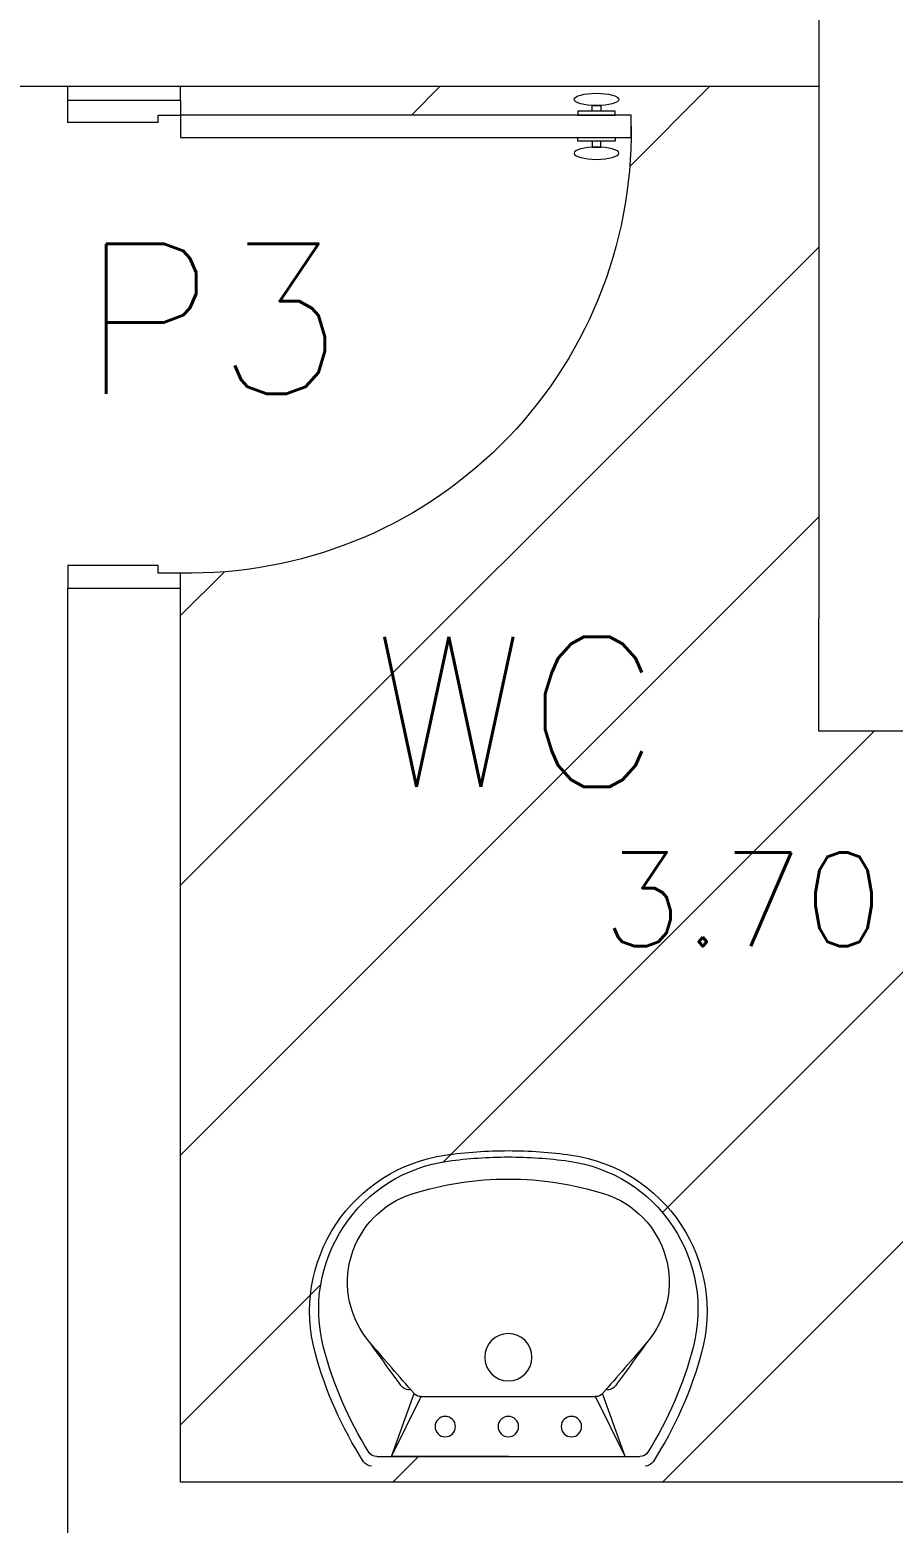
# Model space of a CAD drawing. Header units: metres. Extents: x 1628 to 1845, y 824 to 931.
# Drawn here: x 1651.221 to 1652.37, y 876.474 to 878.462 of the extents above; entities that cross this region are included whole.
import ezdxf

# ---------------------------------------------------------------- set-up
doc = ezdxf.new("R2010")
doc.units = ezdxf.units.M
doc.header["$LTSCALE"] = 0.15
doc.layers.get('0').update_dxf_attribs({"lineweight": 0, "plot": 0})
doc.layers.get('Defpoints').update_dxf_attribs({"lineweight": 0})
for name, color, linetype, lineweight in [('Alvenaria', 170, 'Continuous', 0), ('Caixilho', 120, 'Continuous', 0), ('Cotas', 1, 'Continuous', 0), ('Humanização', 108, 'Continuous', 0), ('Texto', 7, 'Continuous', 0)]:
    doc.layers.add(name, color=color, linetype=linetype, lineweight=lineweight)
doc.styles.add('lunardi 02', font='romans.shx', dxfattribs={"height": 0.2})
doc.styles.add('lunardi 04', font='romans.shx', dxfattribs={"height": 0.4})
doc.styles.get("Standard").update_dxf_attribs({"font": 'arial.ttf'})
doc.dimstyles.new('Lunardi', dxfattribs={"dimtxt": 0.1, "dimasz": 0.05, "dimexe": 0, "dimexo": 0.05, "dimgap": 0.05, "dimtad": 0, "dimzin": 9, "dimtxsty": 'Standard', "dimblk": 'OBLIQUE', "dimcen": 0, "dimse1": 1, "dimse2": 1, "dimclrd": 1, "dimclre": 1, "dimclrt": 1, "dimadec": 0, "dimazin": 0, "dimtfac": 1, "dimtmove": 1, "dimatfit": 2, "dimldrblk": 'OBLIQUE', "dimfxl": 1, "dimarcsym": 0})

# ---------------------------------------------------------------- blocks, each defined once
blk = doc.blocks.new('_Oblique')
at = {"color": 0, "linetype": 'ByBlock', "lineweight": -2}
blk.add_line((-0.5, -0.5), (0.5, 0.5), dxfattribs=at)
blk = doc.blocks.new('*D123')
at = {"layer": 'Cotas', "color": 1, "lineweight": -2, "ltscale": 10}
for p, q in [((1651.421220845935, 875.1446543722092), (1652.338103519878, 875.1446543722092)), ((1653.421220845935, 875.1446543722092), (1652.504338171993, 875.1446543722092))]:
    blk.add_line(p, q, dxfattribs=at)
at = {"layer": 'Defpoints', "color": 0, "ltscale": 10}
for p in [(1653.421220845935, 876.5283286922833), (1651.421220845935, 875.3866836356784), (1651.421220845935, 875.1446543722092)]:
    blk.add_point(p, dxfattribs=at)
at = {"layer": 'Cotas', "color": 1, "lineweight": -2, "ltscale": 10, "xscale": 0.05, "yscale": 0.05, "zscale": 0.05, "rotation": 180}
blk.add_blockref('_Oblique', (1651.421220845935, 875.1446543722092), dxfattribs=at)
at = {"layer": 'Cotas', "color": 1, "lineweight": -2, "ltscale": 10, "xscale": 0.05, "yscale": 0.05, "zscale": 0.05}
blk.add_blockref('_Oblique', (1653.421220845935, 875.1446543722092), dxfattribs=at)
at = {"layer": 'Cotas', "color": 1, "ltscale": 10, "insert": (1652.421220845935, 875.1446543722092), "char_height": 0.1, "attachment_point": 5}
blk.add_mtext('2', dxfattribs=at)
blk = doc.blocks.new('porta060a')
at = {"layer": 'Caixilho'}
for p, q in [((0.1499999999999773, 0.6299999999999386), (0.1200000000000045, 0.6299999999998818)), ((0.1200000000000045, 0.6299999999998818), (0.1200000000000045, 0.6299999999998818)), ((0.1200000000000045, 0.6299999999998818), (0.1200000000000045, 0.6199999999999477))]:
    blk.add_line(p, q, dxfattribs=at)
for points in [[(0.1200000000000045, 0.6199999999999477), (0, 0.6199999999999477), (0, 0.6499999999999204), (0.1499999999999773, 0.6499999999999204), (0.1499999999999773, 0.6299999999999386)], [(0.1200000000000045, 0.02999999999997272), (0, 0.02999999999997272), (0, 0), (0.1499999999999773, 0), (0.1499999999999773, 0.01999999999998181)], [(0.1200000000000045, 0.02999999999997272), (0.1200000000000045, 0.01999999999998181), (0.1499999999999773, 0.01999999999998181)]]:
    blk.add_lwpolyline(points, dxfattribs=at)
for points in [[(0.7097972860859727, 0.05495977633052007), (0.6981148393321064, 0.05495977633052007), (0.6981148393321064, 0.06260632991973125), (0.7097972860859727, 0.06260632991973125)], [(0.1499999999999773, 0.01999999999998181), (0.1499999999999773, 0.04999999999995453), (0.75, 0.04999999999995453), (0.75, 0.01999999999998181)], [(0.6789560627090623, 0.04995977633052462), (0.7289560627090168, 0.04995977633052462), (0.7289560627090168, 0.05495977633052007), (0.6789560627090623, 0.05495977633052007)], [(0.6789560627090623, 0.02004022365377978), (0.7289560627090168, 0.02004022365377978), (0.7289560627090168, 0.01504022365378432), (0.6789560627090623, 0.01504022365378432)], [(0.7097972860859727, 0.01504022365378432), (0.6981148393321064, 0.01504022365378432), (0.6981148393321064, 0.007393670064573143), (0.7097972860859727, 0.007393670064573143)]]:
    blk.add_lwpolyline(points, close=True, dxfattribs=at)
blk.add_arc((0.1624166666667861, 0.04249999999996135), 0.587631196934853, 359.2687079650032, 91.21075182717462, dxfattribs=at)
blk.add_ellipse((0.7039560627090395, 0.07080502565486313), major_axis=(-0.0297202687970417, 0), ratio=0.2758620990654685, dxfattribs=at)
at = {"layer": 'Caixilho', "extrusion": (0, 0, -1)}
blk.add_ellipse((0.7039560627090395, -0.0008050256705587344), major_axis=(-0.0297202687970417, 0), ratio=0.2758620990654685, dxfattribs=at)
blk = doc.blocks.new('pia banh')
at = {"layer": 'Humanização'}
for p, q in [((1693.240162972266, 877.1186142131778), (1693.570821765266, 877.1186142131778)), ((1693.260017917266, 877.1186142131778), (1693.289851850266, 877.0345337651777)), ((1693.260017917266, 877.1186142131778), (1693.299313877266, 877.0388132251778)), ((1693.415419841266, 877.1186142131778), (1693.260017917266, 877.1186142131778)), ((1693.415419841266, 877.1186142131778), (1693.590676709266, 877.1186142131778)), ((1693.570821765266, 877.1186142131778), (1693.531525804266, 877.0388132251778)), ((1693.570821765266, 877.1186142131778), (1693.540987831266, 877.0345337651777)), ((1693.299313756266, 877.0388132251778), (1693.531525804266, 877.0388132251778))]:
    blk.add_line(p, q, dxfattribs=at)
for centre, radius in [((1693.331418801266, 877.0787137191778), 0.013650169), ((1693.415419841266, 877.0787137191778), 0.013650169), ((1693.499420881266, 877.0787137191778), 0.013650169), ((1693.415419841266, 876.9863125751776), 0.03150039)]:
    blk.add_circle(centre, radius, dxfattribs=at)
for centre, radius, start, end in [((1693.657790233266, 876.8451543061778), 0.517602931, 147.2140690000013, 164.8885279999922), ((1693.233234604266, 877.1186142131778), 0.012600156, 90, 147.2140690000013), ((1693.240162972266, 877.1060140571776), 0.012600156, 90, 148.010137000006), ((1693.590676709266, 877.1060140571776), 0.012600156, 31.989862999994, 90), ((1693.597605077266, 877.1186142131778), 0.012600156, 32.78593099999873, 90), ((1693.173049449266, 876.8451543061778), 0.517602931, 15.11147200000782, 32.78593099999873), ((1693.657790233266, 876.8451543061778), 0.505002775, 148.010137000006, 165.2817190000091), ((1693.173049449266, 876.8451543061778), 0.505002775, 14.71828099999092, 31.989862999994), ((1693.299313877266, 877.0262130691776), 0.012600156, 90, 138.6723230000054), ((1693.531525804266, 877.0262130691776), 0.012600156, 41.32767699999462, 90), ((1698.335360753266, 872.5976257401776), 6.718877356, 138.6723230000054, 139.4402859999986), ((1698.696709836266, 873.0591392391775), 6.718877356, 143.834747999994, 144.4402860000162), ((1693.283481410266, 877.0159842301778), 0.013680545, 81.72893599999371, 143.834747999994), ((1688.495478928266, 872.5976257401776), 6.718877356, 40.55971400000145, 41.32767699999462), ((1693.547358271266, 877.0159842301778), 0.013680545, 36.16525200000599, 98.27106400000629), ((1688.134129845266, 873.0591392391777), 6.718877356, 35.55971399998377, 36.16525200000599), ((1693.361033659266, 876.9252891191777), 0.210217095, 164.8885279999922, 261.8746180000084), ((1693.469806022266, 876.9252891191777), 0.210217095, 278.1253819999915, 15.11147200000782), ((1693.362314389266, 876.9227717141775), 0.19950247, 165.2817190000091, 262.1149410000075), ((1693.324492887266, 876.8863510101778), 0.123275699, 139.4402859999986, 252.4129999999913), ((1693.468525292266, 876.9227717141775), 0.19950247, 277.8850589999924, 14.71828099999092), ((1693.506346794266, 876.8863510101778), 0.123275699, 287.5870000000087, 40.55971400000145), ((1693.415419841266, 877.1732148891779), 0.424205252, 252.4129999999913, 270), ((1693.415419841266, 877.1732148891779), 0.424205252, 270, 287.5870000000087), ((1693.415419841266, 877.3062165361775), 0.595007367, 261.8746180000084, 270), ((1693.415419841266, 877.3062165361775), 0.586607263, 262.1149410000075, 270), ((1693.415419841266, 877.3062165361775), 0.586607263, 270, 277.8850589999924), ((1693.415419841266, 877.3062165361775), 0.595007367, 270, 278.1253819999915)]:
    blk.add_arc(centre, radius, start, end, dxfattribs=at)

msp = doc.modelspace()

# ---------------------------------------------------------------- hatches: boundary and pattern name
at = {"layer": 'Cotas', "ltscale": 10}
h = msp.add_hatch(dxfattribs=at)
h.set_pattern_fill('ANSI31', scale=0.08)
h.set_pattern_definition([(45, (0, 0), (-0.179605122421383, 0.1796051224213831), [])])
edge = h.paths.add_edge_path()
edge.add_line((1648.198947447637, 881.3829284188338), (1649.221163697311, 881.3829284188338))
edge.add_line((1649.221163697311, 881.3829284188338), (1649.221163697311, 882.2874713531018))
edge.add_line((1649.221163697311, 882.2874713531018), (1649.171163697311, 882.2874713531018))
edge.add_line((1649.171163697311, 882.2874713531018), (1649.151163697311, 882.2874713531016))
edge.add_line((1649.151163697311, 882.2874713531016), (1649.151163697311, 881.6251837262583))
edge.add_line((1649.151163697311, 881.6251837262583), (1649.156101213215, 881.6251837262583))
edge.add_line((1649.156101213215, 881.6251837262583), (1649.156101213215, 881.6060249496353))
edge.add_line((1649.156101213215, 881.6060249496353), (1649.164179532668, 881.6060249496353))
edge.add_ellipse((1649.171946462539, 881.6001837262584), major_axis=(-4.79246396550915e-14, 0.02972026879706392), ratio=0.2758620990611009, start_angle=-3.349214239278808e-10, end_angle=89.99999999953621, ccw=False)
edge.add_ellipse((1649.171946462539, 881.6001837262584), major_axis=(-4.79246396550915e-14, 0.02972026879706392), ratio=0.2758620990611009, start_angle=89.99999999953621, end_angle=359.9999999996651, ccw=False)
edge.add_line((1649.162358208029, 881.5943425028814), (1649.156101213215, 881.5943425028814))
edge.add_line((1649.156101213215, 881.5943425028814), (1649.156101213215, 881.5751837262584))
edge.add_line((1649.156101213215, 881.5751837262584), (1649.151163697311, 881.5421878329375))
edge.add_line((1649.151163697311, 881.5421878329375), (1649.136163697311, 881.5421878329375))
edge.add_arc((1649.128663697311, 882.3308457688927), 0.7886935969976354, 183.1525872733953, 270.54485648763557, ccw=False)
edge.add_line((1648.341163697311, 882.2874713531016), (1648.321163697311, 882.2874713531016))
edge.add_line((1648.321163697311, 882.2874713531016), (1644.606084767328, 882.2874713531023))
edge.add_line((1644.606084767328, 882.2874713531023), (1644.606084767328, 880.5856503314213))
edge.add_line((1644.606084767328, 880.5856503314213), (1644.406084767328, 880.5856503314213))
edge.add_line((1644.406084767328, 880.5856503314213), (1644.406084767328, 879.587471353104))
edge.add_line((1644.406084767328, 879.587471353104), (1648.198947447637, 879.5874713531031))
edge.add_line((1648.198947447637, 879.5874713531031), (1648.198947447637, 881.3829284188338))
h.paths.add_polyline_path([(1644.632964415795, 881.7743864716443), (1644.632964415795, 882.2567885095385), (1646.334785437476, 882.2567885095385), (1646.334785437476, 881.7743864716443)], flags=16)
h.paths.add_polyline_path([(1645.389221569955, 881.8905933913411), (1645.389221569955, 882.1005430421147, -0.4142135623734142), (1645.431211500109, 882.1425329722695), (1645.509518413569, 882.1425329722694), (1645.509518413569, 882.1672907406859, -0.1690998156995892), (1645.502161761439, 882.1884211318971, -0.1690998156995892), (1645.509518413569, 882.2095515231084), (1645.509518413569, 882.2334432964154), (1645.562854237422, 882.2334432964154), (1645.562854237422, 882.209551523109, -0.1690998157051221), (1645.570210889553, 882.1884211318971, -0.1690998157051221), (1645.562854237422, 882.1672907406853), (1645.562854237422, 882.1425329722694), (1645.641161150883, 882.1425329722695, -0.4142135623730951), (1645.683151081037, 882.1005430421149), (1645.683151081037, 881.8905933913411, -0.4142135623730951), (1645.641161150883, 881.8486034611865), (1645.431211500109, 881.8486034611865, -0.4142135623729366)], flags=0)
h.paths.add_polyline_path([(1645.946075200765, 880.1877062035381, -1), (1645.821075200765, 880.1877062035381, -1)], flags=16)
h.paths.add_polyline_path([(1645.883575200765, 880.1877062035381), (1645.914825200765, 880.1877062035381, -0.4142135623730951), (1645.883575200765, 880.1564562035381), (1645.883575200765, 880.1877062035381), (1645.852325200765, 880.1877062035381, -0.4142135623730951), (1645.883575200765, 880.2189562035381)], flags=0)
h.paths.add_polyline_path([(1645.5134607912, 881.995568216728, -1), (1645.558911859792, 881.995568216728, -1)], flags=0)
h.paths.add_polyline_path([(1645.521858777231, 881.995568216728, -1), (1645.550513873761, 881.995568216728, -1)], flags=0)
h.paths.add_polyline_path([(1645.509344530089, 882.1884211318971, -1), (1645.563028120903, 882.1884211318971, -1)], flags=0)
h.paths.add_polyline_path([(1646.447354514585, 881.6157273502923), (1646.447354514585, 882.2476888510847), (1647.047354514586, 882.2476888510847), (1647.047354514586, 881.6157273502923)], flags=16)
h.paths.add_polyline_path([(1646.965451194654, 881.6628556744669), (1646.965451194654, 881.6325692227298), (1646.923011952772, 881.6325692227298), (1646.923011952772, 881.6628556744669), (1646.865451194654, 881.6628556744669), (1646.865451194654, 881.6325692227298), (1646.823011952772, 881.6325692227298), (1646.823011952772, 881.6628556744669), (1646.765451194654, 881.6628556744669), (1646.765451194654, 881.6325692227298), (1646.723011952772, 881.6325692227298), (1646.723011952772, 881.6628556744669), (1646.665451194654, 881.6628556744669), (1646.665451194654, 881.6325692227298), (1646.623011952772, 881.6325692227298), (1646.623011952772, 881.6628556744669), (1646.565451194654, 881.6628556744669), (1646.565451194654, 881.6325692227298), (1646.523011952773, 881.6325692227298), (1646.523011952773, 881.6628556744669)], flags=0)
h.paths.add_polyline_path([(1646.490417462254, 881.7080255373486), (1646.490417462254, 882.2068433974601), (1647.008782488093, 882.2068433974601), (1647.008782488093, 881.7080255373486)], flags=0)
h.paths.add_polyline_path([(1646.584560729221, 881.8225083249152, -1), (1646.647271997271, 881.8225083249152, -1)], flags=0)
h.paths.add_polyline_path([(1646.581832492243, 882.0760059259557, -1), (1646.644543760293, 882.0760059259557, -1)], flags=0)
h.paths.add_polyline_path([(1646.849199716097, 881.8225083249152, -1), (1646.911910984147, 881.8225083249152, -1)], flags=0)
h.paths.add_polyline_path([(1646.849199716097, 882.0787317066118, -1), (1646.911910984147, 882.0787317066118, -1)], flags=0)
h.paths.add_polyline_path([(1650.271220845935, 881.2329284188337), (1649.371163697311, 881.2329284188337), (1648.348947447637, 881.2329284188341), (1648.348947447637, 879.5874713531031), (1648.456595896184, 879.5874713531031), (1648.456595896184, 880.116427415812), (1648.451636119838, 880.116427415812), (1648.451636119838, 880.1355861924351), (1648.443989566249, 880.1355861924351), (1648.443989566249, 880.147268639189), (1648.451636119838, 880.166427415812), (1648.456595896184, 880.166427415812), (1648.456595896184, 880.187471353103), (1648.471595896176, 880.187471353103, -0.4241764030061497), (1649.066595896184, 879.5874713531031), (1650.271220845935, 879.5874713531026), (1650.271220845935, 879.8645326860064), (1650.215791557296, 879.8645326860064, 0.2304454142732543), (1650.202291557296, 879.855532686006, -0.2428711087702277), (1650.139225396722, 879.8064006488885, -0.01098342208360682), (1650.112291557296, 879.8015326860065, -0.01214559638339423), (1650.082291557296, 879.7975326860064, -0.02704099541903282), (1650.012291557296, 879.7950326860065, -0.0248602479579806), (1649.952291557306, 879.7995326860051, -0.02425756240137817), (1649.922291557298, 879.805032686006, -0.05436447662682518), (1649.882291557387, 879.8205326859596, -0.1248812523676094), (1649.815791557296, 879.8795326860064, -0.14850892381361), (1649.785791557296, 879.9795326860065, -0.1485089238135131), (1649.815791557296, 880.0795326860065, -0.1248812523527457), (1649.882291557377, 880.1385326860483, -0.05436447664069619), (1649.922291557298, 880.1540326860069, -0.02425756239867948), (1649.952291557303, 880.1595326860073, -0.02486024795974166), (1650.012291557297, 880.1640326860065, -0.02704099541625039), (1650.08229155729, 880.1615326860071, -0.01214559638586581), (1650.112291557296, 880.1575326860064, -0.01098342208345497), (1650.139225396722, 880.1526647231245, -0.2428711087753344), (1650.202291557296, 880.1035326860058, 0.3027756377348634), (1650.220781953876, 880.0945326860065), (1650.271220845935, 880.0945326860065)])
h.paths.add_polyline_path([(1648.749270284215, 880.8210390880299, -0.03441864091562738), (1648.66879583797, 880.8265853007234, -0.4495920674442093), (1648.503208688824, 881.0748884329232, -0.07550448826790206), (1648.563326695772, 881.2141190468411, -0.258664773026557), (1648.574013415215, 881.22004402803), (1648.904672208215, 881.2200440280302), (1648.924527152215, 881.22004402803, -0.2586647871743815), (1648.935213872695, 881.2141190475041, -0.07550448829215763), (1648.995331878655, 881.0748884331075, -0.4495920693214174), (1648.829744729012, 880.8265853002451, -0.03441864028324764)], flags=16)
h.paths.add_polyline_path([(1648.749270284215, 880.8504394520303, -0.07688287860149558), (1648.621104573137, 880.8702641328746, -0.5371918415692705), (1648.564687244817, 881.0679396400895, -0.002642164474516377), (1648.606287298199, 881.1254871557057, -0.277821795637245), (1648.619299887073, 881.1309522928575, -0.000248196100544756), (1648.623702292862, 881.1359635810264), (1648.593868360215, 881.2200440280302), (1648.633164320215, 881.1402430400302), (1648.865376247215, 881.1402430400302), (1648.904672208215, 881.2200440280302), (1648.874838274569, 881.1359635810265, -0.0002481961005565927), (1648.879240680358, 881.1309522928574, -0.2778217950931889), (1648.892253269195, 881.1254871556788, -0.002642164474492166), (1648.933853322614, 881.0679396400899, -0.5371659605283035), (1648.877445435605, 880.8702671250393, -0.07688874940312905)], flags=0)
h.paths.add_polyline_path([(1648.717769894215, 881.08774239003, -1), (1648.780770674215, 881.08774239003, -1)], flags=0)
h.paths.add_polyline_path([(1648.735620115215, 881.1801435340302, -1), (1648.762920453215, 881.1801435340302, -1)], flags=0)
h.paths.add_polyline_path([(1648.819621155215, 881.1801435340302, -1), (1648.846921493215, 881.1801435340302, -1)], flags=0)
h.paths.add_polyline_path([(1648.651619075215, 881.1801435340302, -1), (1648.678919413215, 881.1801435340302, -1)], flags=0)
h.paths.add_polyline_path([(1649.372300523966, 879.9823805209418, -1), (1649.247300523966, 879.9823805209418, -1)], flags=16)
h.paths.add_polyline_path([(1649.309800523966, 879.9823805209418), (1649.341050523966, 879.9823805209418, -0.4142135623730961), (1649.309800523966, 879.9511305209418), (1649.309800523966, 879.9823805209418), (1649.278550523966, 879.9823805209418, -0.4142135623730951), (1649.309800523966, 880.0136305209418)], flags=0)
h.paths.add_polyline_path([(1650.271220845935, 882.2874713531029), (1649.371163697311, 882.2874713531018), (1649.371163697311, 881.2329284188337), (1650.271220845935, 881.2329284188337)])
h.paths.add_polyline_path([(1649.706745568554, 881.883723631897), (1649.777651646473, 881.883723631897), (1649.777651646473, 881.903723631897), (1649.706745568554, 881.903723631897, -14.25138420653662)], flags=16)
edge = h.paths.add_edge_path()
edge.add_line((1652.271220845935, 880.2374713531029), (1651.108854114322, 880.2374713531029))
edge.add_arc((1650.521354114323, 880.2250546864359), 0.5876311969347761, -90.73129203585688, 1.2107518271964182, ccw=False)
edge.add_line((1650.513854114314, 879.6374713531028), (1650.498854114323, 879.6374713531028))
edge.add_line((1650.498854114323, 879.6374713531028), (1650.498854114323, 879.6585152903938))
edge.add_line((1650.498854114323, 879.6585152903938), (1650.493894337976, 879.6585152903938))
edge.add_line((1650.493894337976, 879.6585152903938), (1650.493894337976, 879.6776740670168))
edge.add_line((1650.493894337976, 879.6776740670168), (1650.485816018523, 879.6776740670168))
edge.add_ellipse((1650.478049088652, 879.6835152903938), major_axis=(8.690064179255702e-14, 0.02972026879706391), ratio=0.2758620990687514, start_angle=6.073150871088728e-10, end_angle=270.0000000007037, ccw=False)
edge.add_ellipse((1650.478049088652, 879.6835152903938), major_axis=(8.690064179255702e-14, 0.02972026879706391), ratio=0.2758620990687514, start_angle=270.00000000070366, end_angle=360.0000000006073, ccw=False)
edge.add_line((1650.487637343162, 879.6893565137707), (1650.493894337976, 879.6893565137707))
edge.add_line((1650.493894337976, 879.6893565137707), (1650.493894337976, 879.7085152903937))
edge.add_line((1650.493894337976, 879.7085152903937), (1650.498854114323, 880.2374713531028))
edge.add_line((1650.498854114323, 880.2374713531028), (1650.478854114323, 880.2374713531028))
edge.add_line((1650.478854114323, 880.2374713531028), (1650.421220845935, 880.2374713531029))
edge.add_line((1650.421220845935, 880.2374713531029), (1650.421220845936, 879.437471353103))
edge.add_line((1650.421220845936, 879.437471353103), (1649.721220845935, 879.437471353103))
edge.add_line((1649.721220845935, 879.437471353103), (1649.721220845935, 878.5374713531029))
edge.add_line((1649.721220845935, 878.5374713531029), (1651.148426433411, 878.537471353103))
edge.add_line((1651.148426433411, 878.537471353103), (1651.148426433411, 878.5790911419223))
edge.add_arc((1651.148426433411, 878.6415911419223), 0.0625, 180, 270, ccw=False)
edge.add_arc((1651.148426433411, 878.6415911419223), 0.0625, 0, 180, ccw=False)
edge.add_arc((1651.148426433411, 878.6415911419223), 0.0625, 270, 360, ccw=False)
edge.add_line((1651.148426433411, 878.5790911419223), (1651.148426433411, 878.537471353103))
edge.add_line((1651.148426433411, 878.537471353103), (1652.271220845935, 878.537471353103))
edge.add_line((1652.271220845935, 878.537471353103), (1652.271220845935, 880.2374713531029))
h.paths.add_polyline_path([(1652.271220845934, 882.437471353103), (1650.421220845935, 882.4374713531016), (1650.421220845935, 880.3874713531028), (1650.508854114323, 880.3874713531028), (1651.128854114322, 880.3874713531028), (1652.271220845935, 880.3874713531028)])
h.paths.add_polyline_path([(1651.555782339946, 881.1053946524372, -0.4142135623731962), (1651.566866027463, 881.1164783399545), (1652.195782339946, 881.1164783399544), (1652.195782339946, 881.0972031364578), (1652.216651326332, 881.0972031364578), (1652.216651326332, 881.0719768710834), (1652.195782339946, 881.0719768710834), (1652.195782339946, 881.0508904701387, 0.2249049724121879), (1652.199845952185, 881.0423133685259), (1652.235782339946, 881.0063769807656), (1652.235782339946, 880.5465796991431), (1652.19828892585, 880.5090862850475, 0.173175762792684), (1652.195782339946, 880.50206620977), (1652.195782339946, 880.4809798088253), (1652.216651326332, 880.4809798088253), (1652.216651326332, 880.4557535434511), (1652.195782339946, 880.4557535434511), (1652.195782339946, 880.4364783399543), (1651.566866027463, 880.4364783399544, -0.4142135623729922), (1651.555782339946, 880.4475620274716)], flags=16)
h.paths.add_polyline_path([(1650.838693884119, 881.2227114896062, -1), (1650.963693884119, 881.2227114896062, -1)], flags=16)
h.paths.add_polyline_path([(1650.901193884119, 881.2227114896062), (1650.869943884119, 881.2227114896062, -0.4142135623730951), (1650.901193884119, 881.2539614896062), (1650.901193884119, 881.2227114896062), (1650.932443884119, 881.2227114896062, -0.4142135623730951), (1650.901193884119, 881.1914614896062)], flags=0)
h.paths.add_polyline_path([(1651.655782339946, 881.0053946524372, -0.414213562373094), (1651.666866027463, 881.0164783399543), (1652.085782339946, 881.0164783399545), (1652.085782339946, 880.5364783399544), (1651.666866027463, 880.5364783399543, -0.4142135623730949), (1651.655782339946, 880.5475620274715)], flags=0)
h.paths.add_polyline_path([(1651.59171719175, 881.2309258568919, -0.04783706804711751), (1651.591717191751, 881.7309258568923, -0.4006490498759683), (1651.674446503587, 881.7809258568919), (1652.224446503587, 881.7809258568919), (1652.224446503587, 881.1809258568918), (1651.674446503586, 881.180925856892, -0.4006490498712943)], flags=16)
h.paths.add_polyline_path([(1651.864446503587, 881.240925856892), (1651.864446503587, 881.720925856892), (1652.074446503587, 881.7209258568921, -0.4142135623730951), (1652.144446503587, 881.6509258568922), (1652.144446503587, 881.3109258568918, -0.4142135623730951), (1652.074446503587, 881.2409258568919)], flags=0)
h.paths.add_polyline_path([(1652.16792018779, 880.5556808470009, -1), (1652.110786777032, 880.5556808470009, -1)], flags=0)
edge = h.paths.add_edge_path()
edge.add_line((1653.421220845935, 877.5283286922833), (1652.421220845936, 877.5283286922833))
edge.add_line((1652.421220845936, 877.5283286922833), (1652.271220845935, 877.5283286922831))
edge.add_line((1652.271220845935, 877.5283286922831), (1652.271220845935, 877.6783286922831))
edge.add_line((1652.271220845935, 877.6783286922831), (1652.271220845935, 878.3874713531029))
edge.add_line((1652.271220845935, 878.3874713531029), (1651.421220845935, 878.3874713531029))
edge.add_line((1651.421220845935, 878.3874713531029), (1651.421220845935, 878.3690300178232))
edge.add_line((1651.421220845935, 878.3690300178232), (1651.421220845935, 878.3490300178232))
edge.add_line((1651.421220845935, 878.3490300178232), (1651.950176908644, 878.3490300178232))
edge.add_line((1651.950176908644, 878.3490300178232), (1651.950176908644, 878.3539897941694))
edge.add_line((1651.950176908644, 878.3539897941694), (1651.969335685267, 878.3539897941694))
edge.add_line((1651.969335685267, 878.3539897941694), (1651.969335685267, 878.3620681136227))
edge.add_ellipse((1651.975176908644, 878.3698350434937), major_axis=(-0.02972026879706391, 3.307879901149037e-13), ratio=0.2758620990649262, start_angle=2.3117081582313403e-09, end_angle=90.00000000236759, ccw=False)
edge.add_ellipse((1651.975176908644, 878.3698350434937), major_axis=(-0.02972026879706391, 3.307879901149037e-13), ratio=0.2758620990649262, start_angle=90.00000000236759, end_angle=360.00000000231165, ccw=False)
edge.add_line((1651.981018132021, 878.3602467889832), (1651.981018132021, 878.3539897941694))
edge.add_line((1651.981018132021, 878.3539897941694), (1652.000176908644, 878.3539897941694))
edge.add_line((1652.000176908644, 878.3539897941694), (1652.021220845935, 878.3490300178232))
edge.add_line((1652.021220845935, 878.3490300178232), (1652.021220845935, 878.3340300178231))
edge.add_arc((1651.433637512602, 878.3265300178232), 0.5876311969348327, -91.21075182718499, 0.7312920349921797, ccw=False)
edge.add_line((1651.421220845935, 877.7390300178232), (1651.421220845935, 877.7190300178233))
edge.add_line((1651.421220845935, 877.7190300178233), (1651.421220845935, 876.5283286922835))
edge.add_line((1651.421220845935, 876.5283286922835), (1653.421220845935, 876.5283286922833))
edge.add_line((1653.421220845935, 876.5283286922833), (1653.421220845935, 876.8100872037309))
edge.add_line((1653.421220845935, 876.8100872037309), (1653.367961565991, 876.8100872037309))
edge.add_arc((1653.37045676428, 876.7917194062962), 0.0185365044467574, 97.73606690060741, 149.6440681517027)
edge.add_arc((1653.275337485108, 876.8376092625542), 0.08714631923480773, 280.61821896368576, 335.2229179840356, ccw=False)
edge.add_arc((1653.167139343769, 877.3625038703991), 0.62306443370747, 278.9863577628839, 281.5034714677801, ccw=False)
edge.add_arc((1653.167139343768, 877.3625038703944), 0.6230644337030823, 276.2029289744012, 278.98635776309544, ccw=False)
edge.add_arc((1653.176365412145, 877.3885295114247), 0.6480516458222588, 268.9474936000223, 275.1433233777829, ccw=False)
edge.add_arc((1653.179686565989, 877.3458372037304), 0.6054414613522136, 262.86265876110525, 268.55903458266573, ccw=False)
edge.add_arc((1653.14611156599, 877.0568372037307), 0.3145199278262583, 256.8319753208991, 262.3903090509972, ccw=False)
edge.add_arc((1653.125529065991, 876.9417372037307), 0.1978540170332219, 242.5950668404812, 255.04223421223242, ccw=False)
edge.add_arc((1653.117481772013, 876.9266375206878), 0.1807450106723297, 214.1833487394644, 242.6566175081094, ccw=False)
edge.add_arc((1653.117588895183, 876.9244754024886), 0.1796283710710929, 179.8048543409602, 213.5936341269842, ccw=False)
edge.add_arc((1653.117588895183, 876.9256990049731), 0.1796283710710929, 146.4063658730158, 180.1951456590398, ccw=False)
edge.add_arc((1653.117481772013, 876.923536886774), 0.1807450106723275, 117.34338248394431, 145.8166512605356, ccw=False)
edge.add_arc((1653.125529065991, 876.9084372037311), 0.1978540170332286, 104.9577657877762, 117.4049331522597, ccw=False)
edge.add_arc((1653.14611156599, 876.793337203731), 0.3145199278262583, 97.60969094967072, 103.16802467910088, ccw=False)
edge.add_arc((1653.179686565991, 876.5043372037314), 0.605441461352299, 91.4409654174633, 97.13734123939378, ccw=False)
edge.add_arc((1653.176365412145, 876.4616448960371), 0.6480516458222549, 84.85667662280218, 91.05250639997769, ccw=False)
edge.add_arc((1653.167139343768, 876.4876705370672), 0.6230644337030738, 81.01364223694748, 83.7970710262511, ccw=False)
edge.add_arc((1653.167139343768, 876.4876705370627), 0.6230644337074674, 78.49652853185688, 81.01364223703177, ccw=False)
edge.add_arc((1653.275337485108, 877.0125651449074), 0.08714631923480465, 24.777082015562485, 79.3817810341884, ccw=False)
edge.add_arc((1653.37045676428, 877.0584550011655), 0.01853650444683508, 210.3559318504718, 277.7360669026966)
edge.add_line((1653.372951962571, 877.0400872037309), (1653.421220845935, 877.0400872037309))
edge.add_line((1653.421220845935, 877.0400872037309), (1653.421220845935, 877.5283286922833))
h.paths.add_polyline_path([(1651.77730325523, 876.9557805924472, -0.03441864092388382), (1651.857777701513, 876.9613268048685, -0.03441864027130494), (1651.938252146253, 876.955780592245, -0.4495920701044981), (1652.103839296798, 876.707477459569, -0.07550448826524238), (1652.043721288949, 876.5682468460458, -0.2586647727395036), (1652.033034569513, 876.5623218648684), (1651.857777701513, 876.5623218648682), (1651.702375777513, 876.5623218648682), (1651.682520832513, 876.5623218648684, -0.2586647775051515), (1651.671834112745, 876.5682468458551, -0.07550058030699501), (1651.611718100459, 876.7074698681203, -0.4496038926190679)], flags=16)
h.paths.add_polyline_path([(1651.857777701513, 876.9319264408681, -0.07688874940130555), (1651.985952852897, 876.9120987678401, -0.537165960447248), (1652.042360739912, 876.7144262528092, -0.002642164474533148), (1652.000760686529, 876.6568787371926, -0.2778217956276203), (1651.987748097656, 876.6514136000412, -0.0002481961005718709), (1651.983345691866, 876.6464023118718), (1652.013179625513, 876.5623218648682), (1651.973883664513, 876.6421228528682), (1651.741671737513, 876.6421228528682), (1651.702375777513, 876.5623218648682), (1651.732209710159, 876.646402311872, -0.0002481961005485626), (1651.72780730437, 876.651413600041, -0.2778217950934951), (1651.714794715533, 876.6568787372196, -0.002642164474514386), (1651.673194662114, 876.714426252809, -0.5371918401179576), (1651.729611989905, 876.9121017598561, -0.07688287893057741)], flags=0)
h.paths.add_polyline_path([(1651.889278091513, 876.6946235028684, -1), (1651.826277311513, 876.6946235028684, -1)], flags=0)
h.paths.add_polyline_path([(1651.787426830513, 876.6022223588682, -1), (1651.760126492513, 876.6022223588682, -1)], flags=0)
h.paths.add_polyline_path([(1651.871427870513, 876.6022223588682, -1), (1651.844127532513, 876.6022223588682, -1)], flags=0)
h.paths.add_polyline_path([(1651.955428910513, 876.6022223588682, -1), (1651.928128572513, 876.6022223588682, -1)], flags=0)
h.paths.add_polyline_path([(1652.412154969839, 876.887407394933, -1), (1652.537154969839, 876.887407394933, -1)], flags=16)
h.paths.add_polyline_path([(1652.443404969839, 876.887407394933, -0.4142135623730951), (1652.474654969839, 876.918657394933), (1652.474654969839, 876.887407394933), (1652.505904969839, 876.887407394933, -0.4142135623730951), (1652.474654969839, 876.856157394933), (1652.474654969839, 876.887407394933)], flags=0)
h.paths.add_polyline_path([(1648.545185176839, 881.442917698095), (1648.867081493347, 881.442917698095), (1648.867081493347, 881.6489886394319), (1648.545185176839, 881.6489886394319)], flags=24)
h.paths.add_polyline_path([(1645.951664389033, 880.2161637410552), (1646.355356408132, 880.2161637410552), (1646.355356408132, 880.4076286114508), (1645.951664389033, 880.4076286114508)], flags=24)
h.paths.add_polyline_path([(1645.479206931867, 881.9703441562522), (1645.883968835504, 881.970313984033), (1645.883991198443, 882.2703139831993), (1645.479229294806, 882.2703441554186)], flags=24)
h.paths.add_polyline_path([(1645.903993659098, 880.450757139089), (1646.823636516241, 880.450757139089), (1646.823636516241, 880.669507139089), (1645.903993659098, 880.669507139089)], flags=24)
h.paths.add_polyline_path([(1645.726930378827, 880.70657756473), (1646.922168470745, 880.7064884679415), (1646.922190833683, 881.0064884671079), (1645.726952741766, 881.0065775638964)], flags=24)
h.paths.add_polyline_path([(1649.145213751152, 880.8513029251661), (1649.467110067659, 880.8513029251661), (1649.467110067659, 881.057373866503), (1649.145213751152, 881.057373866503)], flags=24)
h.paths.add_polyline_path([(1650.113350287239, 880.244442723622), (1650.113350287239, 880.5663390401295), (1649.907279345902, 880.5663390401295), (1649.907279345902, 880.244442723622)], flags=24)
h.paths.add_polyline_path([(1649.377889712233, 880.0108380584588), (1649.781581731333, 880.0108380584588), (1649.781581731333, 880.2023029288545), (1649.377889712233, 880.2023029288545)], flags=24)
h.paths.add_polyline_path([(1649.11461758371, 880.2429834089975), (1649.933069964663, 880.2429834089975), (1649.933069964663, 880.4617334089975), (1649.11461758371, 880.4617334089975)], flags=24)
h.paths.add_polyline_path([(1649.292755232282, 880.5403817633871), (1649.773707611898, 880.5403459116914), (1649.773729974837, 880.8403459108578), (1649.292777595221, 880.8403817625535)], flags=24)
h.paths.add_polyline_path([(1649.657320977136, 881.5944427236213), (1649.657320977136, 881.9163390401288), (1649.451250035799, 881.9163390401288), (1649.451250035799, 881.5944427236213)], flags=24)
h.paths.add_polyline_path([(1649.65519892792, 881.9939814051074), (1649.993294165076, 881.9939562024302), (1649.993316528015, 882.2939562015966), (1649.65522129086, 882.2939814042738)], flags=9)
h.paths.add_polyline_path([(1651.216515621679, 878.6700486794393), (1651.620207640778, 878.6700486794393), (1651.620207640778, 878.861513549835), (1651.216515621679, 878.861513549835)], flags=24)
h.paths.add_polyline_path([(1652.242627689193, 879.2609365645629), (1652.242627689193, 879.5051384745219), (1652.036556747856, 879.5051384745219), (1652.036556747856, 879.2609365645629)], flags=24)
h.paths.add_polyline_path([(1651.559570245404, 879.9180582107775), (1651.897665482559, 879.9180330081003), (1651.897687845499, 880.2180330072667), (1651.559592608343, 880.2180582099439)], flags=24)
h.paths.add_polyline_path([(1651.168844891744, 878.9046420774736), (1651.987297272697, 878.9046420774736), (1651.987297272697, 879.1233920774736), (1651.168844891744, 879.1233920774736)], flags=24)
h.paths.add_polyline_path([(1650.600769235549, 879.1447085450483), (1652.0341025649, 879.1446016998956), (1652.034129897381, 879.5112683655434), (1650.60079656803, 879.5113752106961)], flags=24)
h.paths.add_polyline_path([(1652.158819232301, 881.2522735359136), (1652.158819232301, 881.574169852421), (1651.952748290964, 881.574169852421), (1651.952748290964, 881.2522735359136)], flags=8)
h.paths.add_polyline_path([(1650.969283072386, 881.2511690271233), (1651.372975091486, 881.2511690271233), (1651.372975091486, 881.4426338975189), (1650.969283072386, 881.4426338975189)], flags=24)
h.paths.add_polyline_path([(1650.760112275504, 881.4485235021272), (1651.578564656457, 881.4485235021272), (1651.578564656457, 881.6672735021272), (1650.760112275504, 881.6672735021272)], flags=24)
h.paths.add_polyline_path([(1650.505777117526, 881.8042786474214), (1652.120062827327, 881.8041583135118), (1652.120085190265, 882.1041583126782), (1650.505799480465, 882.1042786465878)], flags=24)
h.paths.add_polyline_path([(1652.542744158106, 876.9158649324501), (1652.946436177206, 876.9158649324501), (1652.946436177206, 877.1073298028457), (1652.542744158106, 877.1073298028457)], flags=24)
h.paths.add_polyline_path([(1651.625529461603, 877.4042645603345), (1652.106481841219, 877.4042287086387), (1652.106504204158, 877.7042287078051), (1651.625551824542, 877.7042645595009)], flags=24)
h.paths.add_polyline_path([(1651.951481084572, 877.1795409392007), (1652.769933465525, 877.1795409392007), (1652.769933465525, 877.3982909392007), (1651.951481084572, 877.3982909392007)], flags=24)

# ---------------------------------------------------------------- linework, layer by layer
at = {"layer": 'Alvenaria'}
for p, q in [((1652.271220845935, 880.2374713531029), (1652.271220845935, 877.6783286922831)), ((1652.271220845935, 880.2374713531029), (1652.271220845935, 877.6783286922831)), ((1647.435890986072, 878.387471353103), (1652.271220845935, 878.3874713531029)), ((1651.271220845935, 876.3783286922833), (1651.271220845935, 877.7190300178233)), ((1651.421220845935, 876.5283286922835), (1651.421220845935, 877.7190300178233)), ((1653.421220845935, 876.5283286922833), (1651.421220845935, 876.5283286922835))]:
    msp.add_line(p, q, dxfattribs=at)
at = {"layer": 'Alvenaria', "ltscale": 10}
for p, q in [((1651.271220845935, 878.3690300178232), (1651.271220845935, 878.3874713531029)), ((1651.421220845935, 878.3690300178232), (1651.421220845935, 878.3874713531029)), ((1652.271220845935, 877.5283286922831), (1652.271220845935, 877.6783286922831)), ((1652.421220845936, 877.5283286922833), (1652.271220845935, 877.5283286922831))]:
    msp.add_line(p, q, dxfattribs=at)

# ---------------------------------------------------------------- block references
at = {"layer": 'Caixilho', "xscale": -1, "rotation": 180}
msp.add_blockref('porta060a', (1651.271220845935, 878.3690300178232), dxfattribs=at)
at = {"layer": 'Humanização', "xscale": -1, "rotation": 180}
msp.add_blockref('pia banh', (-41.5576421397534, 1753.680936078046), dxfattribs=at)

# ---------------------------------------------------------------- texts
at = {"layer": 'Texto', "char_height": 0.2, "width": 1.770180883415378, "attachment_point": 1, "rotation": 359.9957289932667, "style": 'lunardi 02'}
for s, insert in [('P3', (1651.287704386249, 878.1775283413788)), ('WC', (1651.675548097246, 877.6542608324834))]:
    msp.add_mtext(s, dxfattribs=dict(at, insert=insert))
at = {"layer": 'Texto', "insert": (1651.982731084572, 877.3670409392007), "char_height": 0.125, "width": 1.045376149509047, "attachment_point": 1, "style": 'lunardi 04'}
msp.add_mtext('3.70 m²', dxfattribs=at)

# ---------------------------------------------------------------- dimensions: what is measured, and where the dimension line sits
at = {"layer": 'Cotas', "ltscale": 10}
dim = msp.add_linear_dim(base=(1651.421220845935, 875.1446543722092), p1=(1653.421220845935, 876.5283286922833), p2=(1651.421220845935, 875.3866836356784), dimstyle='Lunardi', dxfattribs=at)
dim.commit()
dim.dimension.update_dxf_attribs({"geometry": '*D123', "text_midpoint": (1652.421220845935, 875.1446543722092)})

doc.saveas('drawing.dxf')
